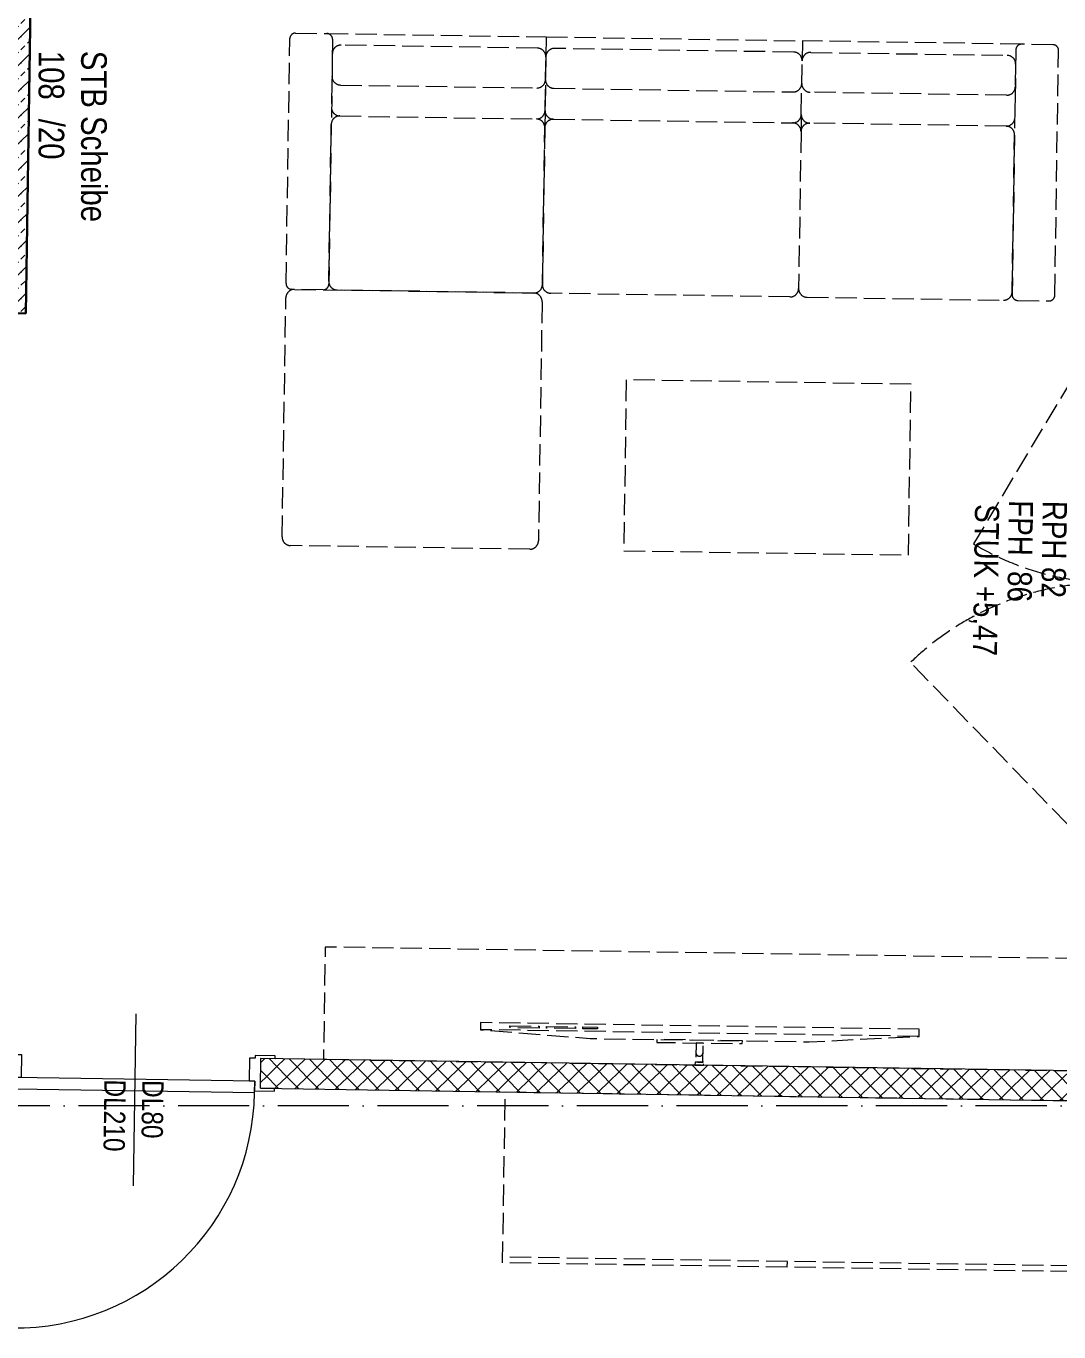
# Model space of a CAD drawing. Header units: metres. Extents: x -16782 to 57285, y -22997 to 18599.
# Drawn here: x -143 to 3484, y -10455 to -5869 of the extents above; entities that cross this region are included whole.
import ezdxf
from ezdxf.enums import TextEntityAlignment as Align

# ---------------------------------------------------------------- set-up
doc = ezdxf.new("R2010")
doc.units = ezdxf.units.M
doc.header["$MEASUREMENT"] = 0
doc.linetypes.add('Schnittlinie', pattern=[0.35, 0.25, -0.05, 0, -0.05])
doc.linetypes.add('Strichlinie eng', pattern=[0.1, 0.075, -0.025])
for name, color, linetype in [('110 Wand Aussen', 7, 'Continuous'), ('120 Wand Innen tragend', 7, 'Continuous'), ('121 Wandabschluss', 7, 'Continuous'), ('130 Wand Innen', 7, 'Continuous'), ('510 Moeblierung', 7, 'Continuous'), ('851 Marker Schnitt PP', 7, 'Continuous'), ('938 Beschriftung Statik', 7, 'Continuous'), ('Neubau_130 Wand Innen', 7, 'Continuous')]:
    doc.layers.add(name, color=color, linetype=linetype)
doc.styles.add('ERSTELLTER_STIL_1', font='ARIALN.TTF')
pattern_1 = [(45, (0, 0), (-0.04596194, 0.04596194), [0.0195, -0.013]), (45, (-0.02298, 0.02298), (-0.04596194, 0.04596194), [0.065, 0])]

# ---------------------------------------------------------------- blocks, each defined once
blk = doc.blocks.new('Wohnlandschaft 01 27[37]_1', base_point=(-3.2237, 4.9799))
at = {"layer": '510 Moeblierung', "color": 253, "linetype": 'Strichlinie eng', "lineweight": 9, "true_color": 0x9f9f9f}
for p, q in [((-3.1899, 5.8795), (-3.0799, 5.8778)), ((-3.0799, 5.8778), (-2.31, 5.866)), ((-3.2234, 4.9999), (-3.2102, 5.8598)), ((-3.0602, 5.8575), (-3.0734, 4.9976)), ((-2.3406, 5.8264), (-3.0305, 5.837)), ((-2.31, 5.866), (-2.3111, 5.796)), ((-3.061, 5.8075), (-3.0639, 5.6189)), ((-2.314, 5.6073), (-2.3111, 5.796)), ((-3.0327, 5.697), (-2.3428, 5.6865)), ((-2.314, 5.6073), (-2.3149, 5.5474)), ((-3.0733, 5.0076), (-3.0648, 5.5589)), ((-3.0344, 5.5884), (-2.3444, 5.5778)), ((-3.0344, 5.5884), (-2.3444, 5.5778)), ((-2.3149, 5.5474), (-2.3234, 4.9961)), ((-3.0937, 4.9779), (-3.2037, 4.9796)), ((-2.3538, 4.9665), (-3.0437, 4.9771))]:
    blk.add_line(p, q, dxfattribs=at)
for centre, radius, start, end in [((-3.1902, 5.8595), 0.02, 89.1207, 179.1207), ((-3.0802, 5.8578), 0.02, 359.1207, 89.1207), ((-3.031, 5.807), 0.03, 89.1207, 179.1207), ((-2.3411, 5.7964), 0.03, 359.1207, 89.1207), ((-3.0322, 5.727), 0.03, 179.1207, 269.1207), ((-2.3423, 5.7165), 0.03, 269.1207, 359.1207), ((-3.0339, 5.6184), 0.03, 179.1207, 269.1207), ((-2.344, 5.6078), 0.03, 269.1207, 359.1207), ((-3.0348, 5.5584), 0.03, 89.1207, 179.1207), ((-2.3449, 5.5478), 0.03, 359.1207, 89.1207), ((-3.2034, 4.9996), 0.02, 179.1207, 269.1207), ((-3.0433, 5.0071), 0.03, 179.1207, 269.1207), ((-3.0934, 4.9979), 0.02, 269.1207, 359.1207), ((-2.3534, 4.9965), 0.03, 269.1207, 359.1207)]:
    blk.add_arc(centre, radius, start, end, dxfattribs=at)
blk = doc.blocks.new('Wohnlandschaft 01 27[38]_1', base_point=(-2.3238, 4.9661))
at = {"layer": '510 Moeblierung', "color": 253, "linetype": 'Strichlinie eng', "lineweight": 9, "true_color": 0x9f9f9f}
for p, q in [((-2.31, 5.866), (-2.3111, 5.796)), ((-2.31, 5.866), (-1.4101, 5.8522)), ((-1.4407, 5.8126), (-2.2806, 5.8255)), ((-1.4101, 5.8522), (-1.4112, 5.7822)), ((-2.3111, 5.796), (-2.314, 5.6073)), ((-1.4141, 5.5935), (-1.4112, 5.7822)), ((-2.2828, 5.6855), (-1.4429, 5.6726)), ((-2.314, 5.6073), (-2.3149, 5.5474)), ((-2.2845, 5.5769), (-1.4446, 5.564)), ((-2.2845, 5.5769), (-1.4446, 5.564)), ((-1.4141, 5.5935), (-1.415, 5.5335)), ((-2.3234, 4.9961), (-2.3149, 5.5474)), ((-1.415, 5.5335), (-1.4235, 4.9823)), ((-1.4539, 4.9527), (-2.2938, 4.9656))]:
    blk.add_line(p, q, dxfattribs=at)
for centre, start, end in [((-2.2811, 5.7955), 89.1207, 179.1207), ((-1.4412, 5.7826), 359.1207, 89.1207), ((-2.2823, 5.7155), 179.1207, 269.1207), ((-1.4424, 5.7026), 269.1207, 359.1207), ((-2.284, 5.6069), 179.1207, 269.1207), ((-2.2849, 5.5469), 89.1207, 179.1207), ((-1.4441, 5.594), 269.1207, 359.1207), ((-1.445, 5.534), 359.1207, 89.1207), ((-2.2934, 4.9956), 179.1207, 269.1207), ((-1.4535, 4.9827), 269.1207, 359.1207)]:
    blk.add_arc(centre, 0.03, start, end, dxfattribs=at)
blk = doc.blocks.new('Wohnlandschaft 01 27[39]_1', base_point=(-0.524, 4.9385))
at = {"layer": '510 Moeblierung', "color": 253, "linetype": 'Strichlinie eng', "lineweight": 9, "true_color": 0x9f9f9f}
for p, q in [((-1.4101, 5.8522), (-1.4112, 5.7822)), ((-0.6402, 5.8404), (-1.4101, 5.8522)), ((-0.5302, 5.8387), (-0.6402, 5.8404)), ((-1.4141, 5.5935), (-1.4112, 5.7822)), ((-1.3807, 5.8117), (-0.6908, 5.8011)), ((-0.6605, 5.8207), (-0.6737, 4.9608)), ((-0.5237, 4.9585), (-0.5105, 5.8184)), ((-0.6613, 5.7707), (-0.6642, 5.582)), ((-0.693, 5.6612), (-1.3829, 5.6717)), ((-1.4141, 5.5935), (-1.415, 5.5335)), ((-0.6946, 5.5525), (-1.3846, 5.5631)), ((-0.6946, 5.5525), (-1.3846, 5.5631)), ((-1.415, 5.5335), (-1.4235, 4.9823)), ((-0.6735, 4.9708), (-0.6651, 5.5221)), ((-1.3939, 4.9518), (-0.704, 4.9412)), ((-0.654, 4.9405), (-0.544, 4.9388))]:
    blk.add_line(p, q, dxfattribs=at)
for centre, radius, start, end in [((-0.6405, 5.8204), 0.02, 89.1222, 179.1222), ((-0.5305, 5.8187), 0.02, 359.1222, 89.1222), ((-1.3812, 5.7817), 0.03, 89.1222, 179.1222), ((-0.6913, 5.7711), 0.03, 359.1222, 89.1222), ((-1.3824, 5.7017), 0.03, 179.1222, 269.1222), ((-0.6925, 5.6912), 0.03, 269.1222, 359.1222), ((-1.385, 5.5331), 0.03, 89.1222, 179.1222), ((-1.3841, 5.5931), 0.03, 179.1222, 269.1222), ((-0.6942, 5.5825), 0.03, 269.1222, 359.1222), ((-0.6951, 5.5225), 0.03, 359.1222, 89.1222), ((-1.3935, 4.9818), 0.03, 179.1222, 269.1222), ((-0.7035, 4.9712), 0.03, 269.1222, 359.1222), ((-0.6537, 4.9605), 0.02, 179.1222, 269.1222), ((-0.5437, 4.9588), 0.02, 269.1222, 359.1222)]:
    blk.add_arc(centre, radius, start, end, dxfattribs=at)
blk = doc.blocks.new('Wohnlandschaft 01 27[40]_1', base_point=(-3.2375, 4.08))
at = {"layer": '510 Moeblierung', "color": 253, "linetype": 'Strichlinie eng', "lineweight": 9, "true_color": 0x9f9f9f}
for p, q in [((-3.1937, 4.9794), (-2.3538, 4.9665)), ((-3.2371, 4.11), (-3.2242, 4.9499)), ((-2.3243, 4.9361), (-2.3372, 4.0962)), ((-2.3676, 4.0666), (-3.2075, 4.0795))]:
    blk.add_line(p, q, dxfattribs=at)
for centre, start, end in [((-3.1942, 4.9494), 89.1207, 179.1207), ((-2.3543, 4.9365), 359.1207, 89.1207), ((-3.2071, 4.1095), 179.1207, 269.1207), ((-2.3672, 4.0966), 269.1207, 359.1207)]:
    blk.add_arc(centre, 0.03, start, end, dxfattribs=at)
blk = doc.blocks.new('Couchtisch 10 27[41]_1', base_point=(-1.5285, 4.6539))
at = {"layer": '510 Moeblierung', "color": 253, "linetype": 'Strichlinie eng', "lineweight": 9, "true_color": 0x9f9f9f}
for p, q in [((-2.0285, 4.6615), (-2.0377, 4.0616)), ((-1.0286, 4.6462), (-2.0285, 4.6615)), ((-1.0378, 4.0463), (-1.0286, 4.6462)), ((-2.0377, 4.0616), (-1.0378, 4.0463))]:
    blk.add_line(p, q, dxfattribs=at)
blk = doc.blocks.new('Garderobe 01 27[109]_1', base_point=(-0.4634, 1.5301))
at = {"layer": '510 Moeblierung', "color": 253, "linetype": 'Strichlinie eng', "lineweight": 9, "true_color": 0x9f9f9f}
for p, q in [((-0.463, 1.5501), (-2.4628, 1.5808)), ((-1.4632, 1.5455), (-1.4629, 1.5654)), ((-0.4634, 1.5301), (-0.463, 1.5501))]:
    blk.add_line(p, q, dxfattribs=at)
at = {"layer": '510 Moeblierung', "color": 253, "linetype": 'Strichlinie eng', "lineweight": 9, "true_color": 0x9f9f9f, "flags": 128}
blk.add_lwpolyline([(-0.4634, 1.5301), (-2.4631, 1.5608), (-2.4539, 2.1607), (-0.4541, 2.13)], close=True, dxfattribs=at)
blk = doc.blocks.new('Anrichte 01 27[133]_1', base_point=(-0.4465, 2.6293))
at = {"layer": '510 Moeblierung', "color": 253, "linetype": 'Strichlinie eng', "lineweight": 9, "true_color": 0x9f9f9f, "flags": 128}
blk.add_lwpolyline([(-0.4465, 2.6293), (-3.0862, 2.6698), (-3.0922, 2.2755), (-0.4525, 2.235)], close=True, dxfattribs=at)
blk = doc.blocks.new('Zargentür 1-Fl 27_14')
at = {"layer": 'Neubau_130 Wand Innen', "color": 7, "linetype": 'Continuous', "lineweight": 13}
for p, q in [((0.42, 0.015), (0.42, 0.855)), ((-0.42, 0.01), (-0.49, 0.01)), ((-0.49, 0.01), (-0.49, 0)), ((-0.49, 0), (-0.44, 0)), ((-0.44, 0), (-0.44, -0.105)), ((-0.44, 0), (-0.44, -0.105)), ((-0.44, 0), (-0.44, -0.105)), ((-0.42, 0.015), (-0.42, -0.025)), ((0.42, 0.015), (-0.42, 0.015)), ((-0.42, -0.025), (-0.42, 0.01)), ((0.42, -0.025), (0.42, 0.015)), ((0.42, -0.025), (0.42, 0.01)), ((0.42, 0.01), (0.49, 0.01)), ((0.49, 0), (0.44, 0)), ((0.44, 0), (0.44, -0.105)), ((0.44, 0), (0.44, -0.105)), ((0.44, 0), (0.44, -0.105)), ((0.49, 0.01), (0.49, 0)), ((-0.4, -0.025), (-0.42, -0.025)), ((-0.42, -0.025), (0.42, -0.025)), ((-0.4, -0.105), (-0.4, -0.025)), ((0.4, -0.105), (0.4, -0.025)), ((0.4, -0.025), (0.42, -0.025)), ((-0.44, -0.105), (-0.49, -0.105)), ((-0.49, -0.105), (-0.49, -0.115)), ((-0.49, -0.115), (-0.42, -0.115)), ((-0.42, -0.115), (-0.42, -0.105)), ((-0.42, -0.105), (-0.4, -0.105)), ((0.42, -0.105), (0.4, -0.105)), ((0.42, -0.115), (0.42, -0.105)), ((0.49, -0.115), (0.42, -0.115)), ((0.44, -0.105), (0.49, -0.105)), ((0.49, -0.105), (0.49, -0.115))]:
    blk.add_line(p, q, dxfattribs=at)
blk.add_arc((0.42, 0.015), 0.84, 90, 180, dxfattribs=at)
blk = doc.blocks.new('T Marker 21_4')
at = {"layer": 'Neubau_130 Wand Innen', "color": 7, "linetype": 'Continuous', "lineweight": 13}
blk.add_line((0, 0.35), (0, -0.255), dxfattribs=at)
at = {"layer": 'Neubau_130 Wand Innen', "color": 7, "lineweight": 13, "style": 'ERSTELLTER_STIL_1'}
for tag, p in [('gs_width_select_pref_50_0', (-0.0029, 0.023)), ('gs_width_select_pref_50_1', (0.13, 0.023))]:
    blk.add_attdef(tag, text='', height=0.075, rotation=90, dxfattribs=at).set_placement(p, align=Align.BOTTOM_LEFT)
blk = doc.blocks.new('Wand_117_1', base_point=(-0.0526, 2.2289))
at = {"layer": '130 Wand Innen', "linetype": 'Continuous', "lineweight": 13, "true_color": 0xa7a7a7}
h = blk.add_hatch(dxfattribs=at)
h.set_pattern_fill('GIPSKARTONWAND_0001', color=253, style=0, pattern_type=2)
h.set_pattern_definition([(224.1212, (0, 0), (-0.0348089, 0.03589344), [0.05, 0]), (314.1212, (0, 0), (0.03589344, 0.0348089), [0.05, 0])])
h.paths.add_polyline_path([(-3.3122, 2.2789), (-3.3138, 2.1739), (-0.4541, 2.13), (-0.4525, 2.235)])
at = {"layer": '130 Wand Innen', "color": 7, "linetype": 'Continuous', "lineweight": 13}
blk.add_line((-3.3138, 2.1739), (-3.3122, 2.2789), dxfattribs=at)
at = {"layer": '130 Wand Innen', "color": 7, "linetype": 'Continuous', "lineweight": 13, "flags": 128}
for points in [[(-0.4525, 2.235), (-3.3122, 2.2789)], [(-3.3138, 2.1739), (-0.4541, 2.13)]]:
    blk.add_lwpolyline(points, dxfattribs=at)
at = {"layer": 'Neubau_130 Wand Innen', "color": 7, "lineweight": 13}
ref = blk.add_blockref('T Marker 21_4', (-3.7538, 2.1807), dxfattribs=dict(at, rotation=179.12119356108))
ref.add_attrib('gs_width_select_pref_50', 'DL80', dxfattribs={"color": 7, "lineweight": 13, "height": 0.075, "rotation": 269.1212, "style": 'ERSTELLTER_STIL_1'}).set_placement((-3.7508, 2.2036), align=Align.BOTTOM_LEFT)
ref.add_attrib('gs_width_select_pref_50_1', 'DL210', dxfattribs={"color": 7, "lineweight": 13, "height": 0.075, "rotation": 269.1212, "style": 'ERSTELLTER_STIL_1'}).set_placement((-3.8837, 2.2056), align=Align.BOTTOM_LEFT)
at = {"layer": 'Neubau_130 Wand Innen', "color": 7, "linetype": 'Continuous', "lineweight": 13, "rotation": 179.12119356108}
blk.add_blockref('Zargentür 1-Fl 27_14', (-3.7538, 2.1807), dxfattribs=at)
blk = doc.blocks.new('Etikett_42_1', base_point=(-4.123, 5.8172))
at = {"layer": '938 Beschriftung Statik', "color": 7, "lineweight": 13, "char_height": 0.09, "attachment_point": 1, "rotation": 270, "style": 'ERSTELLTER_STIL_1'}
for s, insert in [('\\A1;{\\pql;\\pt0,1;\\fArial Narrow|b0|i0|c0|p0;\\W1.000000;108\\fArial Narrow|b0|i0|c0|p0;\\W1.000000;\\A1{\\H.66x;\\S^  ;}\\fArial Narrow|b0|i0|c0|p0;\\W1.000000;\\fArial Narrow|b0|i0|c0|p0;\\W1.000000;\\A1{\\H.66x;\\S^  ;}\\fArial Narrow|b0|i0|c0|p0;\\W1.000000; /\\fArial Narrow|b0|i0|c0|p0;\\W1.000000;\\fArial Narrow|b0|i0|c0|p0;\\W1.000000;\\fArial Narrow|b0|i0|c0|p0;\\W1.000000;\\fArial Narrow|b0|i0|c0|p0;\\W1.000000;\\fArial Narrow|b0|i0|c0|p0;\\W1.000000;20\\fArial Narrow|b0|i0|c0|p0;\\W1.000000;\\A1{\\H.66x;\\S^  ;}\\fArial Narrow|b0|i0|c0|p0;\\W1.000000;\\fArial Narrow|b0|i0|c0|p0;\\W1.000000;\\A1{\\H.66x;\\S^  ;}\\fArial Narrow|b0|i0|c0|p0;\\W1.000000;\\fArial Narrow|b0|i0|c0|p0;\\W1.000000;\\fArial Narrow|b0|i0|c0|p0;\\W1.000000;\\fArial Narrow|b0|i0|c0|p0;\\W1.000000;\\fArial Narrow|b0|i0|c0|p0;\\W1.000000;\\fArial Narrow|b0|i0|c0|p0;\\W1.000000;\\fArial Narrow|b0|i0|c0|p0;\\W1.000000;\\A1{\\H.66x;\\S^  ;}\\fArial Narrow|b0|i0|c0|p0;\\W1.000000;\\fArial Narrow|b0|i0|c0|p0;\\W1.000000;\\A1{\\H.66x;\\S^  ;}\\fArial Narrow|b0|i0|c0|p0;\\W1.000000;\\fArial Narrow|b0|i0|c0|p0;\\W1.000000;\\fArial Narrow|b0|i0|c0|p0;\\W1.000000;\\fArial Narrow|b0|i0|c0|p0;\\W1.000000;\\fArial Narrow|b0|i0|c0|p0;\\W1.000000;\\fArial Narrow|b0|i0|c0|p0;\\W1.000000;\\fArial Narrow|b0|i0|c0|p0;\\W1.000000;\\A1{\\H.66x;\\S^  ;}\\fArial Narrow|b0|i0|c0|p0;\\W1.000000;\\fArial Narrow|b0|i0|c0|p0;\\W1.000000;\\A1{\\H.66x;\\S^  ;}\\fArial Narrow|b0|i0|c0|p0;\\W1.000000;\\fArial Narrow|b0|i0|c0|p0;\\W1.000000;\\fArial Narrow|b0|i0|c0|p0;\\W1.000000;\\fArial Narrow|b0|i0|c0|p0;\\W1.000000;\\fArial Narrow|b0|i0|c0|p0;\\W1.000000;\\fArial Narrow|b0|i0|c0|p0;\\W1.000000;\\fArial Narrow|b0|i0|c0|p0;\\W1.000000;\\A1{\\H.66x;\\S^  ;}\\fArial Narrow|b0|i0|c0|p0;\\W1.000000;\\fArial Narrow|b0|i0|c0|p0;\\W1.000000;\\A1{\\H.66x;\\S^  ;}\\fArial Narrow|b0|i0|c0|p0;\\W1.000000;\\fArial Narrow|b0|i0|c0|p0;\\W1.000000;\\fArial Narrow|b0|i0|c0|p0;\\W1.000000;\\fArial Narrow|b0|i0|c0|p0;\\W1.000000;\\fArial Narrow|b0|i0|c0|p0;\\W1.000000;\\fArial Narrow|b0|i0|c0|p0;\\W1.000000;\\fArial Narrow|b0|i0|c0|p0;\\W1.000000;\\A1{\\H.66x;\\S^  ;}\\fArial Narrow|b0|i0|c0|p0;\\W1.000000;}', (-4.0026, 5.8172)), ('\\A1;{\\pql;\\pt0,1;\\fArial Narrow|b0|i0|c0|p0;\\W1.000000;STB Scheibe\\fArial Narrow|b0|i0|c0|p0;\\W1.000000;\\A1{\\H.66x;\\S^  ;}\\fArial Narrow|b0|i0|c0|p0;\\W1.000000;\\fArial Narrow|b0|i0|c0|p0;\\W1.000000;\\A1{\\H.66x;\\S^  ;}\\fArial Narrow|b0|i0|c0|p0;\\W1.000000;\\fArial Narrow|b0|i0|c0|p0;\\W1.000000;\\fArial Narrow|b0|i0|c0|p0;\\W1.000000;\\fArial Narrow|b0|i0|c0|p0;\\W1.000000;\\fArial Narrow|b0|i0|c0|p0;\\W1.000000;\\fArial Narrow|b0|i0|c0|p0;\\W1.000000;\\fArial Narrow|b0|i0|c0|p0;\\W1.000000;\\A1{\\H.66x;\\S^  ;}\\fArial Narrow|b0|i0|c0|p0;\\W1.000000;\\fArial Narrow|b0|i0|c0|p0;\\W1.000000;\\A1{\\H.66x;\\S^  ;}\\fArial Narrow|b0|i0|c0|p0;\\W1.000000;\\fArial Narrow|b0|i0|c0|p0;\\W1.000000;\\fArial Narrow|b0|i0|c0|p0;\\W1.000000;\\fArial Narrow|b0|i0|c0|p0;\\W1.000000;\\fArial Narrow|b0|i0|c0|p0;\\W1.000000;\\fArial Narrow|b0|i0|c0|p0;\\W1.000000;\\fArial Narrow|b0|i0|c0|p0;\\W1.000000;\\A1{\\H.66x;\\S^  ;}\\fArial Narrow|b0|i0|c0|p0;\\W1.000000;\\fArial Narrow|b0|i0|c0|p0;\\W1.000000;\\A1{\\H.66x;\\S^  ;}\\fArial Narrow|b0|i0|c0|p0;\\W1.000000;\\fArial Narrow|b0|i0|c0|p0;\\W1.000000;\\fArial Narrow|b0|i0|c0|p0;\\W1.000000;\\fArial Narrow|b0|i0|c0|p0;\\W1.000000;\\fArial Narrow|b0|i0|c0|p0;\\W1.000000;\\fArial Narrow|b0|i0|c0|p0;\\W1.000000;\\fArial Narrow|b0|i0|c0|p0;\\W1.000000;\\A1{\\H.66x;\\S^  ;}\\fArial Narrow|b0|i0|c0|p0;\\W1.000000;\\fArial Narrow|b0|i0|c0|p0;\\W1.000000;\\A1{\\H.66x;\\S^  ;}\\fArial Narrow|b0|i0|c0|p0;\\W1.000000;\\fArial Narrow|b0|i0|c0|p0;\\W1.000000;\\fArial Narrow|b0|i0|c0|p0;\\W1.000000;\\fArial Narrow|b0|i0|c0|p0;\\W1.000000;\\fArial Narrow|b0|i0|c0|p0;\\W1.000000;\\fArial Narrow|b0|i0|c0|p0;\\W1.000000;\\fArial Narrow|b0|i0|c0|p0;\\W1.000000;\\A1{\\H.66x;\\S^  ;}\\fArial Narrow|b0|i0|c0|p0;\\W1.000000;\\fArial Narrow|b0|i0|c0|p0;\\W1.000000;\\A1{\\H.66x;\\S^  ;}\\fArial Narrow|b0|i0|c0|p0;\\W1.000000;\\fArial Narrow|b0|i0|c0|p0;\\W1.000000;\\fArial Narrow|b0|i0|c0|p0;\\W1.000000;\\fArial Narrow|b0|i0|c0|p0;\\W1.000000;\\fArial Narrow|b0|i0|c0|p0;\\W1.000000;\\fArial Narrow|b0|i0|c0|p0;\\W1.000000;\\fArial Narrow|b0|i0|c0|p0;\\W1.000000;\\A1{\\H.66x;\\S^  ;}\\fArial Narrow|b0|i0|c0|p0;\\W1.000000;}', (-3.8531, 5.8172))]:
    blk.add_mtext(s, dxfattribs=dict(at, insert=insert))
at = {"layer": '938 Beschriftung Statik', "color": 7, "lineweight": 13, "style": 'ERSTELLTER_STIL_1'}
for tag, p in [('DUMMY_125', (-3.9748, 5.8172)), ('DUMMY_124', (-3.8265, 5.8172))]:
    blk.add_attdef(tag, text='', height=0.09, rotation=270, dxfattribs=at).set_placement(p, align=Align.TOP_LEFT)
blk = doc.blocks.new('Kombi-Fenster 2-Fl 27_18')
at = {"layer": '110 Wand Aussen', "color": 7, "linetype": 'Strichlinie eng', "lineweight": 13}
for p, q in [((-0.98, 0.03), (-0.28, 0.73)), ((0.98, 0.03), (0.14, 0.515)), ((-1.06, 0.13), (1.06, 0.13)), ((-1, -0.27), (1, -0.27))]:
    blk.add_line(p, q, dxfattribs=at)
at = {"layer": '110 Wand Aussen', "color": 7, "linetype": 'Continuous', "lineweight": 13}
for p, q in [((-1.09, 0.13), (-1.09, 0.16)), ((-1.09, 0.16), (1.09, 0.16)), ((1.09, 0.16), (1.09, 0.13)), ((-1.06, 0), (-0.98, 0)), ((-0.98, -0.03), (-0.98, 0.03)), ((-0.98, 0.03), (-0.91, 0.03)), ((-0.98, 0), (-0.98, -0.03)), ((-0.91, 0.03), (-0.06, 0.03)), ((-0.91, 0.03), (-0.91, -0.03)), ((-0.91, 0.01), (-0.06, 0.01)), ((-0.06, -0.03), (-0.06, 0.03)), ((-0.06, 0.03), (-0.01, 0.03)), ((-0.01, 0.03), (-0.01, 0)), ((-0.01, 0), (-0.01, 0.03)), ((-0.01, 0.03), (0.06, 0.03)), ((-0.01, 0), (0.01, 0)), ((0.01, 0), (-0.01, 0)), ((0.01, 0), (0.01, -0.03)), ((0.01, -0.03), (0.01, 0)), ((0.06, 0.03), (0.91, 0.03)), ((0.06, 0.03), (0.06, -0.03)), ((0.06, 0.01), (0.91, 0.01)), ((0.91, -0.03), (0.91, 0.03)), ((0.91, 0.03), (0.98, 0.03)), ((0.98, 0.03), (0.98, -0.03)), ((0.98, -0.03), (0.98, 0)), ((0.98, 0), (1.06, 0)), ((-0.98, -0.03), (-0.96, -0.03)), ((-0.91, -0.03), (-0.98, -0.03)), ((-0.96, -0.03), (-0.96, -0.07)), ((-0.06, -0.01), (-0.91, -0.01)), ((-0.06, -0.03), (-0.91, -0.03)), ((0.01, -0.03), (-0.06, -0.03)), ((0.06, -0.03), (0.01, -0.03)), ((0.91, -0.01), (0.06, -0.01)), ((0.91, -0.03), (0.06, -0.03)), ((0.98, -0.03), (0.91, -0.03)), ((0.96, -0.07), (0.96, -0.03)), ((0.96, -0.03), (0.98, -0.03)), ((-0.96, -0.07), (-1.06, -0.07)), ((-1, -0.07), (-1.06, -0.07)), ((-1, -0.07), (-1.06, -0.07)), ((-1, -0.27), (-1, -0.07)), ((0.96, -0.07), (-0.96, -0.07)), ((1.06, -0.07), (0.96, -0.07)), ((1, -0.07), (1.06, -0.07)), ((1, -0.07), (1.06, -0.07)), ((1, -0.27), (1, -0.07)), ((-1, -0.27), (-1, -0.3)), ((1, -0.3), (1, -0.27)), ((-1, -0.3), (1, -0.3))]:
    blk.add_line(p, q, dxfattribs=at)
at = {"layer": '110 Wand Aussen', "color": 7, "linetype": 'Continuous', "lineweight": 30}
for p, q in [((-1.06, 0.13), (-1.09, 0.13)), ((-1.06, 0), (-1.06, 0.13)), ((1.06, 0), (1.06, 0.13)), ((1.06, 0.13), (1.09, 0.13)), ((-1.06, -0.07), (-1.06, 0)), ((-1.06, -0.07), (-1.06, 0)), ((1.06, -0.07), (1.06, 0)), ((1.06, -0.07), (1.06, 0))]:
    blk.add_line(p, q, dxfattribs=at)
at = {"layer": '110 Wand Aussen', "color": 7, "linetype": 'Strichlinie eng', "lineweight": 13}
for centre, radius, start, end in [((-0.98, 0.03), 0.99, 0, 45), ((0.98, 0.03), 0.97, 150, 180)]:
    blk.add_arc(centre, radius, start, end, dxfattribs=at)
blk = doc.blocks.new('F Marker 21_30')
at = {"layer": '110 Wand Aussen', "color": 7, "linetype": 'Continuous', "lineweight": 13}
blk.add_line((0, -0.95), (0, 0), dxfattribs=at)
at = {"layer": '110 Wand Aussen', "color": 7, "lineweight": 13, "style": 'ERSTELLTER_STIL_1'}
for tag, rotation, p in [('AC_SillPrefix_STUK', 180, (0.2694, 0.4175)), ('AC_CustomText_7', 180, (0.2694, 0.314)), ('AC_SillPrefix', 180, (0.2694, 0.195)), ('gs_width_select_pref_50_1', 270, (-0.144, -0.674)), ('gs_width_select_pref_50_0', 270, (0, -0.674))]:
    blk.add_attdef(tag, text='', height=0.085, rotation=rotation, dxfattribs=at).set_placement(p, align=Align.BOTTOM_LEFT)
blk = doc.blocks.new('Wand_235_1', base_point=(-0.1144, -1.7992))
at = {"layer": '110 Wand Aussen', "color": 7, "linetype": 'Continuous', "lineweight": 13, "rotation": 89.1211931027613}
blk.add_blockref('Kombi-Fenster 2-Fl 27_18', (-0.2964, 3.9378), dxfattribs=at)
at = {"layer": '110 Wand Aussen', "color": 7, "lineweight": 13}
ref = blk.add_blockref('F Marker 21_30', (-0.4264, 3.9398), dxfattribs=dict(at, rotation=89.1211931027613))
ref.add_attrib('gs_width_select_pref_50', 'AL200', dxfattribs={"color": 7, "lineweight": 13, "height": 0.085, "rotation": 359.1212, "style": 'ERSTELLTER_STIL_1'}).set_placement((0.2735, 3.9551), align=Align.BOTTOM_LEFT)
ref.add_attrib('gs_width_select_pref_50_1', 'AL136', dxfattribs={"color": 7, "lineweight": 13, "height": 0.085, "rotation": 359.1212, "style": 'ERSTELLTER_STIL_1'}).set_placement((0.2713, 3.8111), align=Align.BOTTOM_LEFT)
ref.add_attrib('AC_SillPrefix', 'RPH 82', dxfattribs={"color": 7, "lineweight": 13, "height": 0.085, "rotation": 269.1212, "style": 'ERSTELLTER_STIL_1'}).set_placement((-0.5912, 4.2378), align=Align.BOTTOM_LEFT)
ref.add_attrib('AC_CustomText_7', 'FPH  86', dxfattribs={"color": 7, "lineweight": 13, "height": 0.085, "rotation": 269.1212, "style": 'ERSTELLTER_STIL_1'}).set_placement((-0.7102, 4.2396), align=Align.BOTTOM_LEFT)
ref.add_attrib('AC_SillPrefix_STUK', 'STUK +5,47', dxfattribs={"color": 7, "lineweight": 13, "height": 0.085, "rotation": 269.1212, "style": 'ERSTELLTER_STIL_1'}).set_placement((-0.8292, 4.2259), align=Align.BOTTOM_LEFT)
blk = doc.blocks.new('Wand_251_1', base_point=(-4.2206, 5.978))
at = {"layer": '120 Wand Innen tragend', "linetype": 'Continuous', "lineweight": 0, "true_color": 0x000000}
h = blk.add_hatch(dxfattribs=at)
h.set_pattern_fill('BETON__BEWEHRT_SN46_0001', color=18, style=0, pattern_type=2)
h.set_pattern_definition(pattern_1)
h.paths.add_polyline_path([(-4.1201, 6.0064), (-4.3201, 6.0095), (-4.3206, 5.9795), (-4.1206, 5.9764)])
h = blk.add_hatch(dxfattribs=at)
h.set_pattern_fill('BETON__BEWEHRT_SN46_0001', color=18, style=0, pattern_type=2)
h.set_pattern_definition(pattern_1)
h.paths.add_polyline_path([(-4.3206, 5.9795), (-4.3372, 4.8972), (-4.1372, 4.8941), (-4.1206, 5.9764)])
at = {"layer": '120 Wand Innen tragend', "color": 7, "linetype": 'Continuous', "lineweight": 30, "flags": 128}
for points in [[(-4.3206, 5.9795), (-4.3372, 4.8972)], [(-4.1372, 4.8941), (-4.1206, 5.9764)], [(-4.1372, 4.8941), (-4.3372, 4.8972)]]:
    blk.add_lwpolyline(points, dxfattribs=at)
at = {"layer": '121 Wandabschluss', "color": 7, "linetype": 'Continuous', "lineweight": 30}
for p, q in [((-4.3201, 6.0095), (-4.3206, 5.9795)), ((-4.1206, 5.9764), (-4.1201, 6.0064))]:
    blk.add_line(p, q, dxfattribs=at)
at = {"layer": '121 Wandabschluss', "color": 7, "linetype": 'Continuous', "lineweight": 13}
blk.add_line((-4.1201, 6.0064), (-4.3201, 6.0095), dxfattribs=at)
blk = doc.blocks.new('Flachbildfernseher 27[260]_1', base_point=(-1.0004, 2.381))
at = {"layer": '510 Moeblierung', "color": 253, "linetype": 'Strichlinie eng', "lineweight": 9, "true_color": 0x9f9f9f}
for p, q in [((-2.4378, 2.3867), (-2.4377, 2.393)), ((-2.3351, 2.3852), (-2.4378, 2.3867)), ((-2.4377, 2.393), (-2.335, 2.3914)), ((-2.335, 2.3914), (-2.3351, 2.3852)), ((-2.3095, 2.3848), (-2.3094, 2.391)), ((-2.2068, 2.3832), (-2.3095, 2.3848)), ((-2.3094, 2.391), (-2.2067, 2.3895)), ((-2.2067, 2.3895), (-2.2068, 2.3832)), ((-2.1811, 2.3828), (-2.181, 2.3891)), ((-2.181, 2.3891), (-2.1297, 2.3883)), ((-2.1297, 2.3883), (-2.1298, 2.382)), ((-1.0007, 2.356), (-2.5406, 2.3796)), ((-2.1298, 2.382), (-2.1811, 2.3828))]:
    blk.add_line(p, q, dxfattribs=at)
at = {"layer": '510 Moeblierung', "color": 253, "linetype": 'Strichlinie eng', "lineweight": 9, "true_color": 0x9f9f9f, "flags": 128}
for points in [[(-1.0004, 2.381), (-2.5402, 2.4046), (-2.5406, 2.3796), (-2.156, 2.3487), (-1.3861, 2.3369), (-1.0007, 2.356)], [(-1.6211, 2.3405), (-1.921, 2.3451), (-1.9212, 2.3351), (-1.6212, 2.3305)], [(-1.7587, 2.3326), (-1.7837, 2.333), (-1.7847, 2.2655), (-1.7597, 2.2651)], [(-1.7572, 2.265), (-1.7872, 2.2655), (-1.7874, 2.2555), (-1.7574, 2.255)]]:
    blk.add_lwpolyline(points, close=True, dxfattribs=at)
at = {"layer": '510 Moeblierung', "color": 253, "linetype": 'Strichlinie eng', "lineweight": 9, "true_color": 0x9f9f9f}
blk.add_arc((-1.7717, 2.299), 0.0125, 179.1212, 359.1212, dxfattribs=at)
blk = doc.blocks.new('Schnittebene_11_1', base_point=(33.5203, 2.1116))
at = {"layer": '851 Marker Schnitt PP', "color": 250, "linetype": 'Schnittlinie', "lineweight": 13, "true_color": 0x3f3f3f}
blk.add_line((33.4078, 2.1116), (-8.41, 2.1116), dxfattribs=at)

msp = doc.modelspace()

# ---------------------------------------------------------------- block references
at = {"layer": '110 Wand Aussen', "color": 7, "lineweight": 30, "xscale": 1000, "yscale": 1000, "zscale": 1000}
msp.add_blockref('Wand_235_1', (3879.226, -13572.317), dxfattribs=at)
at = {"layer": '120 Wand Innen tragend', "color": 7, "lineweight": 30, "xscale": 1000, "yscale": 1000, "zscale": 1000}
msp.add_blockref('Wand_251_1', (-226.976, -5795.129), dxfattribs=at)
at = {"layer": '130 Wand Innen', "color": 7, "lineweight": 30, "xscale": 1000, "yscale": 1000, "zscale": 1000}
msp.add_blockref('Wand_117_1', (3941.015, -9544.205), dxfattribs=at)
at = {"layer": '510 Moeblierung', "color": 253, "linetype": 'Strichlinie eng', "lineweight": 9, "true_color": 0x9f9f9f, "xscale": 1000, "yscale": 1000, "zscale": 1000}
for name, p in [('Wohnlandschaft 01 27[37]_1', (769.875, -6793.208)), ('Wohnlandschaft 01 27[38]_1', (1669.769, -6807.019)), ('Wohnlandschaft 01 27[39]_1', (3469.581, -6834.619)), ('Wohnlandschaft 01 27[40]_1', (756.063, -7693.102)), ('Couchtisch 10 27[41]_1', (2465.063, -7119.25)), ('Anrichte 01 27[133]_1', (3547.109, -9143.835)), ('Flachbildfernseher 27[260]_1', (2993.236, -9392.151)), ('Garderobe 01 27[109]_1', (3530.249, -10242.987))]:
    msp.add_blockref(name, p, dxfattribs=at)
at = {"layer": '851 Marker Schnitt PP', "color": 250, "lineweight": 13, "true_color": 0x3f3f3f, "xscale": 1000, "yscale": 1000, "zscale": 1000}
msp.add_blockref('Schnittebene_11_1', (37513.93, -9661.459), dxfattribs=at)
at = {"layer": '938 Beschriftung Statik', "color": 139, "linetype": 'Continuous', "lineweight": 13, "true_color": 0x2c655e, "xscale": 1000, "yscale": 1000, "zscale": 1000}
msp.add_blockref('Etikett_42_1', (-129.43, -5955.924), dxfattribs=at)

doc.saveas('drawing.dxf')
